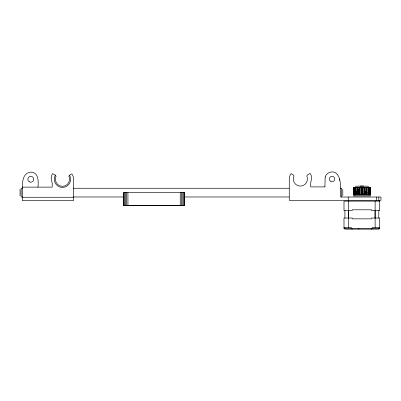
<?xml version="1.0" encoding="UTF-8"?>
<svg xmlns="http://www.w3.org/2000/svg" width="401" height="401" viewBox="0 0 401 401"><rect width="100%" height="100%" fill="white"/><g stroke="black" fill="none" stroke-linecap="round" stroke-linejoin="round"><path stroke-width="0.6" d="M364.72 187.272L364.689 194.906L364.77 187.272M367.156 194.906L367.176 187.272M368.594 187.858L368.594 187.272M356.835 187.272L356.835 194.906M361.361 193.728L361.356 194.906L361.301 193.728M366.579 187.272L366.559 194.906L366.579 187.272L366.614 187.858M354.464 187.858L354.469 187.272L354.509 194.906L354.439 187.272L354.469 194.906L354.504 194.315M357.486 193.728L357.492 187.272L357.471 194.906M359.331 193.728L359.241 194.906L359.306 187.272L359.276 193.728M365.401 194.906L365.401 187.272M366.604 194.906L366.614 193.728M369.562 187.858L369.567 187.272L369.542 194.906L369.522 187.272L369.542 194.906L369.511 187.858M354.825 187.858L354.83 187.272L354.805 194.906L354.825 193.728L354.8 194.315M358.599 191.969L358.604 191.382M358.609 187.272L358.599 194.906L358.604 189.623M354.018 194.315L353.983 194.906L353.983 187.272L353.983 194.906L353.983 187.272L370.028 187.272L370.008 194.906M354.088 187.858L354.073 187.272L354.073 194.906M361.321 191.969L361.361 187.272L361.296 194.906L361.301 191.382M355.948 193.728L355.933 194.906L355.948 190.796L355.928 194.315M369.291 194.315L369.281 194.906L369.306 187.272M369.928 187.858L369.938 187.272L369.938 194.906L369.928 194.315M354.163 191.969L354.188 190.796L354.173 194.906L354.163 191.382M354.705 194.906L354.705 187.272M355.832 194.906L355.832 187.272M357.381 194.906L357.381 187.272M360.614 187.272L360.614 194.906M370.028 187.272L370.028 194.906L370.028 187.272L370.018 187.858M359.316 187.858L359.286 194.906L359.241 187.272M368.178 187.272L368.178 194.906M366.559 187.858L366.559 194.315M355.928 191.969L355.948 191.382M354.058 191.969L354.088 191.382M354.058 193.142L354.088 192.555M354.8 191.969L354.825 191.382M369.261 189.031L369.291 188.445M369.261 191.969L369.291 191.382M354.163 194.315L354.188 193.728M364.98 194.906L365.206 191.297M325.166 177.006L324.9 186.896M22.23 187.122L52.22 187.122L52.22 183.362L51.338 179.262A7.9 7.9 0 0 1 52.14 174.525L52.691 173.628L55.378 175.177L56.105 176.27L55.624 177.437A7.078 7.078 0 0 0 62.461 186.345A7.078 7.078 0 0 0 69.298 177.437L68.812 176.27L69.538 175.177L71.774 173.889L72.38 174.796A8.942 8.942 0 0 1 73.578 179.267L73.578 200.525L22.23 200.525C23.854 192.996 18.426 173.543 30.757 172.079C38.671 172.184 38.601 181.458 37.945 187.122M325.146 177.182C326.244 172.761 331.777 170.465 335.677 172.816C342.459 178.42 339.792 189.327 340.609 197.026L380.95 197.026L380.95 200.299L289.261 200.299L289.261 179.036A8.942 8.942 0 0 1 290.459 174.565L291.066 173.663L293.301 174.951L294.028 176.044L293.547 177.207A7.078 7.078 0 0 0 300.384 186.119A7.078 7.078 0 0 0 307.216 177.207L306.735 176.044L307.462 174.951L310.148 173.402L310.705 174.295A7.9 7.9 0 0 1 311.502 179.036L310.62 183.137L310.62 186.896L324.99 186.896M378.79 228.349L379.702 227.527L372.379 227.527L372.479 228.349L371.466 229.146M379.702 228.349L378.79 229.146L344.905 229.146L343.998 228.349L343.993 218.034L352.233 218.034L352.233 218.856L371.466 218.856L371.466 218.034L379.707 218.034L379.702 228.349L343.998 228.349M360.018 186.019L363.682 186.019M355.246 186.184L368.76 186.184M353.993 187.858L353.983 187.272M355.436 187.858L355.441 194.906L355.426 187.272L355.441 194.906L355.416 193.142L355.456 193.728M368.559 193.728L368.534 187.272L368.594 194.906M22.391 188.254L21.143 188.254L21.143 196.976L22.391 196.976M73.107 188.254L289.111 188.254M340.449 188.254L341.702 188.254L341.702 196.976M359.276 191.969L359.276 192.555M361.301 192.555L361.301 193.142M364.689 194.315L364.77 194.906M353.286 194.906L370.719 194.906M353.286 195.994L370.719 195.994M73.107 196.976L123.819 196.976M184.55 196.976L289.111 196.976M22.23 197.257L73.578 197.257M184.615 199.081L184.26 199.081L184.26 196.645M379.707 201.122L343.993 201.122L343.993 210.615L352.233 210.615L352.233 209.793L371.466 209.793L371.466 210.615L379.707 210.615L379.707 201.122L378.79 200.299L378.815 197.026M352.233 229.146L351.221 228.349L351.316 227.527L343.998 227.527L344.905 228.349M368.554 194.906L368.539 187.858M367.146 192.555L367.161 193.142M363.396 187.272L363.396 194.906L363.431 193.728M184.345 196.675L184.285 205.623M354.464 194.315L354.469 194.906M355.411 187.272L355.416 187.858M378.795 210.615L378.795 218.034M376.589 197.026L376.589 200.299M375.13 201.122L375.13 227.527M375.07 210.615L375.07 218.034M358.875 228.65L358.875 229.146M348.629 210.615L348.629 218.034M348.569 201.122L348.569 227.527M348.243 197.026L348.243 200.299M344.905 210.615L344.905 218.034M342.79 189.352L342.79 195.873M184.51 196.706L184.495 205.407M184.4 192.545L184.395 205.623L123.779 205.407M183.783 192.545L183.783 205.407M182.816 192.545L182.816 205.407M181.603 192.545L181.603 205.407M180.255 192.545L180.234 205.623M127.924 192.545L127.944 205.623M126.576 192.545L126.576 205.407M125.358 192.545L125.358 205.407M124.395 192.545L124.395 205.407M123.774 192.545L123.774 205.407M123.663 196.706L123.663 199.081M20.05 189.352L20.05 195.873M339.271 179.041A7.188 7.188 0 0 1 339.161 180.29M69.538 175.177A8.175 8.175 0 0 1 62.461 187.442A8.175 8.175 0 0 1 55.378 175.177M362.699 194.315L362.694 194.906L362.715 187.272L362.699 194.315M361.321 187.858L361.296 187.272L361.321 187.858M184.615 192.545L123.563 192.545L123.563 205.407L184.615 205.407L184.615 192.545M330.158 180.966A2.727 2.727 0 0 0 334.72 179.743A2.727 2.727 0 0 0 331.381 176.405A2.727 2.727 0 0 0 330.158 180.966M29.318 181.808A2.942 2.942 0 0 0 33.729 179.257A2.942 2.942 0 0 0 29.318 176.711A2.942 2.942 0 0 0 29.318 181.808"/></g></svg>
